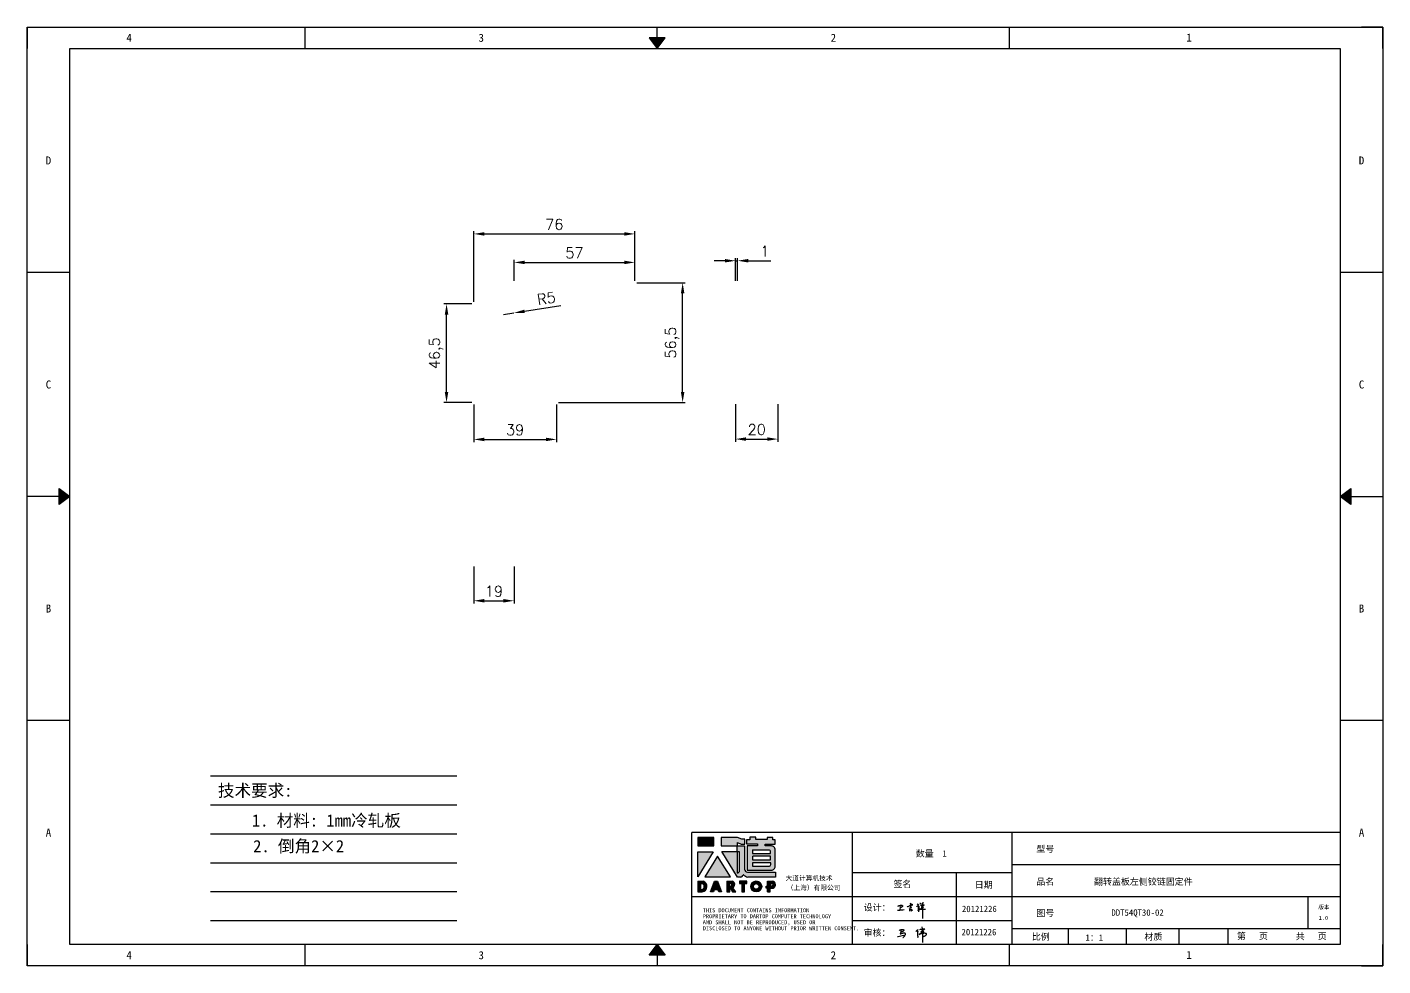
# Model space of a CAD drawing. Header units: millimetres. Extents: x 120943 to 145233, y 4425 to 40233.
# Drawn here: x 128954 to 129594, y 19387 to 19830 of the extents above; entities that cross this region are included whole.
import ezdxf
from ezdxf.enums import TextEntityAlignment as Align

# ---------------------------------------------------------------- set-up
doc = ezdxf.new("R2010")
doc.units = ezdxf.units.MM
doc.linetypes.add('DOT', pattern=[0.25, 0, -0.25])
doc.layers.add('4', color=7, linetype='Continuous')
doc.layers.add('print', color=30, linetype='Continuous')
doc.layers.add('dim', color=2, linetype='Continuous', lineweight=9)
doc.styles.add('Dartop', font='SIMFANG.TTF')
doc.styles.add('HZ', font='SimSun.ttf')
doc.styles.add('hzHT', font='SIMHEI.TTF')
doc.styles.get("Standard").update_dxf_attribs({"font": 'txt', "bigfont": 'gbcbig.shx'})
doc.dimstyles.new('small', dxfattribs={"dimtxt": 5, "dimasz": 5, "dimexe": 1.25, "dimexo": 1, "dimgap": 2, "dimtad": 1, "dimtxsty": 'Standard', "dimcen": 2.5, "dimadec": 0, "dimazin": 0, "dimtfac": 1, "dimtmove": 0, "dimatfit": 3, "dimfxl": 1, "dimarcsym": 0})

# ---------------------------------------------------------------- blocks, each defined once
blk = doc.blocks.new('*D1645')
at = {"layer": 'Defpoints', "color": 0}
for p in [(129241.05, 19732.67), (129241.05, 19709.6, -11.3), (129165.05, 19699.6, 7.7)]:
    blk.add_point(p, dxfattribs=at)
at = {"layer": 'dim', "color": 0, "lineweight": -2}
for p, q in [((129165.05, 19700.6), (129165.05, 19733.92)), ((129241.05, 19710.6), (129241.05, 19733.92)), ((129170.05, 19732.67), (129236.05, 19732.67))]:
    blk.add_line(p, q, dxfattribs=at)
at = {"layer": 'dim', "color": 0}
for points in [[(129170.05, 19733.5), (129170.05, 19731.84), (129165.05, 19732.67)], [(129236.05, 19733.5), (129236.05, 19731.84), (129241.05, 19732.67)]]:
    blk.add_solid(points, dxfattribs=at)
at = {"layer": 'dim', "color": 0, "insert": (129203.05, 19737.17), "char_height": 5, "attachment_point": 5}
blk.add_mtext('76', dxfattribs=at)
blk = doc.blocks.new('*D1646')
at = {"layer": 'Defpoints', "color": 0}
for p in [(129241.05, 19709.6, -11.3), (129263.61, 19709.6), (129204.05, 19653.1, -11.3)]:
    blk.add_point(p, dxfattribs=at)
at = {"layer": 'dim', "color": 0, "lineweight": -2}
for p, q in [((129242.05, 19709.6), (129264.86, 19709.6)), ((129263.61, 19658.1), (129263.61, 19704.6)), ((129205.05, 19653.1), (129264.86, 19653.1))]:
    blk.add_line(p, q, dxfattribs=at)
at = {"layer": 'dim', "color": 0}
for points in [[(129262.77, 19704.6), (129264.44, 19704.6), (129263.61, 19709.6)], [(129262.77, 19658.1), (129264.44, 19658.1), (129263.61, 19653.1)]]:
    blk.add_solid(points, dxfattribs=at)
at = {"layer": 'dim', "color": 0, "insert": (129258.69, 19681.35), "char_height": 5, "attachment_point": 5, "rotation": 90}
blk.add_mtext('56,5', dxfattribs=at)
blk = doc.blocks.new('*D1647')
at = {"layer": 'Defpoints', "color": 0}
for p in [(129165.05, 19653.1, 7.7), (129204.05, 19653.1, -11.3), (129204.05, 19635.66)]:
    blk.add_point(p, dxfattribs=at)
at = {"layer": 'dim', "color": 0, "lineweight": -2}
for p, q in [((129165.05, 19652.1), (129165.05, 19634.41)), ((129204.05, 19652.1), (129204.05, 19634.41)), ((129170.05, 19635.66), (129199.05, 19635.66))]:
    blk.add_line(p, q, dxfattribs=at)
at = {"layer": 'dim', "color": 0}
for points in [[(129170.05, 19636.49), (129170.05, 19634.82), (129165.05, 19635.66)], [(129199.05, 19636.49), (129199.05, 19634.82), (129204.05, 19635.66)]]:
    blk.add_solid(points, dxfattribs=at)
at = {"layer": 'dim', "color": 0, "insert": (129184.55, 19640.16), "char_height": 5, "attachment_point": 5}
blk.add_mtext('39', dxfattribs=at)
blk = doc.blocks.new('*D1648')
at = {"layer": 'Defpoints', "color": 0}
for p in [(129152.19, 19699.6), (129165.05, 19699.6, 7.7), (129165.05, 19653.1, 7.7)]:
    blk.add_point(p, dxfattribs=at)
at = {"layer": 'dim', "color": 0, "lineweight": -2}
for p, q in [((129164.05, 19699.6), (129150.94, 19699.6)), ((129152.19, 19658.1), (129152.19, 19694.6)), ((129164.05, 19653.1), (129150.94, 19653.1))]:
    blk.add_line(p, q, dxfattribs=at)
at = {"layer": 'dim', "color": 0}
for points in [[(129151.35, 19694.6), (129153.02, 19694.6), (129152.19, 19699.6)], [(129151.35, 19658.1), (129153.02, 19658.1), (129152.19, 19653.1)]]:
    blk.add_solid(points, dxfattribs=at)
at = {"layer": 'dim', "color": 0, "insert": (129147.27, 19676.35), "char_height": 5, "attachment_point": 5, "rotation": 90}
blk.add_mtext('46,5', dxfattribs=at)
blk = doc.blocks.new('*D1649')
at = {"layer": 'Defpoints', "color": 0}
for p in [(129241.05, 19719.22), (129184.05, 19709.6, -11.3), (129241.05, 19709.6, -11.3)]:
    blk.add_point(p, dxfattribs=at)
at = {"layer": 'dim', "color": 0, "lineweight": -2}
for p, q in [((129184.05, 19710.6), (129184.05, 19720.47)), ((129189.05, 19719.22), (129236.05, 19719.22)), ((129241.05, 19710.6), (129241.05, 19720.47))]:
    blk.add_line(p, q, dxfattribs=at)
at = {"layer": 'dim', "color": 0}
for points in [[(129189.05, 19720.05), (129189.05, 19718.39), (129184.05, 19719.22)], [(129236.05, 19720.05), (129236.05, 19718.39), (129241.05, 19719.22)]]:
    blk.add_solid(points, dxfattribs=at)
at = {"layer": 'dim', "color": 0, "insert": (129212.55, 19723.72), "char_height": 5, "attachment_point": 5}
blk.add_mtext('57', dxfattribs=at)
blk = doc.blocks.new('*D1650')
at = {"layer": 'Defpoints', "color": 0}
for p in [(129183.99, 19695.35, 7.7), (129179.05, 19694.6, 7.7)]:
    blk.add_point(p, dxfattribs=at)
at = {"layer": 'dim', "color": 0, "lineweight": -2}
for p, q in [((129179.05, 19694.6), (129183.99, 19695.35)), ((129206.07, 19698.71), (129188.93, 19696.1))]:
    blk.add_line(p, q, dxfattribs=at)
at = {"layer": 'dim', "color": 0}
blk.add_solid([(129188.81, 19696.93), (129189.06, 19695.28), (129183.99, 19695.35)], dxfattribs=at)
at = {"layer": 'dim', "color": 0, "insert": (129199.29, 19702.23), "char_height": 5, "attachment_point": 5, "rotation": 8.65647}
blk.add_mtext('R5', dxfattribs=at)
blk = doc.blocks.new('*D1651')
at = {"layer": 'Defpoints', "color": 0}
for p in [(129288.57, 19653.28, 357.73), (129308.57, 19653.28, 357.73), (129308.57, 19635.83)]:
    blk.add_point(p, dxfattribs=at)
at = {"layer": 'dim', "color": 0, "lineweight": -2}
for p, q in [((129288.57, 19652.28), (129288.57, 19634.58)), ((129308.57, 19652.28), (129308.57, 19634.58)), ((129293.57, 19635.83), (129303.57, 19635.83))]:
    blk.add_line(p, q, dxfattribs=at)
at = {"layer": 'dim', "color": 0}
for points in [[(129293.57, 19636.66), (129293.57, 19635), (129288.57, 19635.83)], [(129303.57, 19636.66), (129303.57, 19635), (129308.57, 19635.83)]]:
    blk.add_solid(points, dxfattribs=at)
at = {"layer": 'dim', "color": 0, "insert": (129298.57, 19640.33), "char_height": 5, "attachment_point": 5}
blk.add_mtext('20', dxfattribs=at)
blk = doc.blocks.new('*D1653')
at = {"layer": 'Defpoints', "color": 0}
for p in [(129165.05, 19576.75, 8.82), (129184.05, 19576.75, 13.82), (129184.05, 19559.5)]:
    blk.add_point(p, dxfattribs=at)
at = {"layer": 'dim', "color": 0, "lineweight": -2}
for p, q in [((129165.05, 19575.75), (129165.05, 19558.25)), ((129184.05, 19575.75), (129184.05, 19558.25)), ((129170.05, 19559.5), (129179.05, 19559.5))]:
    blk.add_line(p, q, dxfattribs=at)
at = {"layer": 'dim', "color": 0}
for points in [[(129170.05, 19560.33), (129170.05, 19558.66), (129165.05, 19559.5)], [(129179.05, 19560.33), (129179.05, 19558.66), (129184.05, 19559.5)]]:
    blk.add_solid(points, dxfattribs=at)
at = {"layer": 'dim', "color": 0, "insert": (129174.55, 19564), "char_height": 5, "attachment_point": 5}
blk.add_mtext('19', dxfattribs=at)
blk = doc.blocks.new('*D1663')
at = {"layer": 'Defpoints', "color": 0}
for p in [(129289.57, 19720.02), (129288.57, 19709.6, -707.27), (129289.57, 19709.6, 281.73)]:
    blk.add_point(p, dxfattribs=at)
at = {"layer": 'dim', "color": 0, "lineweight": -2}
for p, q in [((129288.57, 19710.6), (129288.57, 19721.27)), ((129289.57, 19710.6), (129289.57, 19721.27)), ((129283.57, 19720.02), (129278.57, 19720.02)), ((129288.57, 19720.02), (129289.57, 19720.02)), ((129294.57, 19720.02), (129305.24, 19720.02))]:
    blk.add_line(p, q, dxfattribs=at)
at = {"layer": 'dim', "color": 0}
for points in [[(129283.57, 19720.85), (129283.57, 19719.19), (129288.57, 19720.02)], [(129294.57, 19720.85), (129294.57, 19719.19), (129289.57, 19720.02)]]:
    blk.add_solid(points, dxfattribs=at)
at = {"layer": 'dim', "color": 0, "insert": (129302.41, 19724.52), "char_height": 5, "attachment_point": 5}
blk.add_mtext('1', dxfattribs=at)
blk = doc.blocks.new('*U439')
at = {"color": 254, "linetype": 'Continuous', "extrusion": (0, 0, -1)}
for points in [[(-17, 0.333), (-16.812, 0.25), (-17, 0.5)], [(-17, 0.333), (-17.188, 0.25), (-16.812, 0.25)], [(-17, 0.333), (-17, 0.5), (-17.188, 0.25)]]:
    blk.add_solid(points, dxfattribs=at)
blk = doc.blocks.new('*U438')
at = {"color": 254, "linetype": 'Continuous', "extrusion": (0, 0, -1)}
for points in [[(-33.167, 11), (-33, 11), (-33.25, 11.188)], [(-33.167, 11), (-33.25, 11.188), (-33.25, 10.812)], [(-33.167, 11), (-33.25, 10.812), (-33, 11)]]:
    blk.add_solid(points, dxfattribs=at)
blk = doc.blocks.new('*U440')
at = {"color": 254, "linetype": 'Continuous'}
for points in [[(17, 21.667), (17.188, 21.75), (16.812, 21.75)], [(17, 21.667), (16.812, 21.75), (17, 21.5)], [(17, 21.667), (17, 21.5), (17.188, 21.75)]]:
    blk.add_solid(points, dxfattribs=at)
blk = doc.blocks.new('*U437')
at = {"color": 254, "linetype": 'Continuous', "extrusion": (0, 0, -1)}
for points in [[(-0.833, 11), (-0.75, 10.812), (-0.75, 11.188)], [(-0.833, 11), (-0.75, 11.188), (-1, 11)], [(-0.833, 11), (-1, 11), (-0.75, 10.812)]]:
    blk.add_solid(points, dxfattribs=at)
blk = doc.blocks.new('dadao')
for p, q in [((48, 19.2), (44.9, 10.4)), ((44.9, 10.4), (51.2, 10.4)), ((51.2, 10.4), (48, 19.2))]:
    blk.add_line(p, q)
for points in [[(41.8, 121.6), (41.8, 143.7), (-0.4, 143.7), (-0.4, 121.6), (41.8, 121.6)], [(104.8, 122), (104.8, 130.3), (114.1, 126.3), (124.2, 126.3), (124.2, 139.6), (115.9, 139.6), (105.1, 143.9), (61.5, 143.9)], [(61.7, 144), (61.7, 121.3), (103.9, 121.3)], [(113.4, 38.7), (105.1, 38.7), (63, 106.5), (103.9, 106.5), (103.9, 120.9), (103.9, 121.3)], [(109.7, 53.6), (109.7, 106.2), (104.3, 106.2), (104.3, 50.4), (106.6, 50.4)], [(144.6, 94.4), (144.6, 84.8), (192, 84.8), (192, 94.1), (144.9, 94.1)], [(120.2, 45), (119.5, 45), (119.5, 44.6)], [(0, 28), (0, 0), (11.8, 0)], [(0.1, 28), (14, 28)], [(7.1, 21.8), (7.1, 6.1), (12, 6.1)], [(7.1, 21.8), (11.4, 21.8)], [(76.8, 28.2), (76.8, 0), (84.1, 0), (84.1, 11.1), (91.6, -0.1), (100.3, -0.1), (91.7, 11.1)], [(76.8, 28.2), (90.6, 28.2)], [(84, 22.7), (84, 15.3), (87.2, 15.3)], [(84, 22.7), (87.3, 22.7)], [(183.7, 0), (183.7, 9.6), (180.6, 9.6), (180.6, 14.9), (183.8, 14.9), (183.8, 28.1), (196.1, 28.1), (196.5, 28.1)], [(183.7, 0), (190.9, 0), (190.9, 9.6), (198.8, 9.6)], [(194.9, 22.3), (190.8, 22.3), (190.8, 15), (194.4, 15)]]:
    blk.add_lwpolyline(points)
blk.add_lwpolyline([(137.1, 144.2), (137.1, 137.9), (128.3, 137.9), (128.3, 126.5), (157.3, 126.5), (157.3, 121.5), (130.3, 121.5), (130.3, 57.5), (194.4, 57.5, 0.414214), (204.4, 67.5), (204.4, 111.3, 0.414214), (194.4, 121.3), (177.5, 121.3), (177.5, 126.3), (204.7, 126.3), (204.7, 137.7), (198.2, 137.7), (198.2, 143.9), (183.3, 143.9), (183.3, 138), (153, 138), (153, 144.2), (137.1, 144.2)], format="xyb", close=True)
for points in [[(104.8, 122), (123.4, 122), (123.4, 60, 0.414214), (131.4, 52), (204.8, 52), (204.8, 39.1), (131.7, 39.1)], [(144.3, 110.8), (144.3, 101.8), (192.3, 101.8), (192.3, 105.5, 0.414214), (187.3, 110.5), (144.3, 110.5)], [(144.6, 77), (144.6, 67.5), (187.6, 67.5, 0.414214), (192.6, 72.5), (192.6, 76.4), (144.6, 76.4)]]:
    blk.add_lwpolyline(points, format="xyb")
for points in [[(-0.3, 106.2), (40.4, 106.2), (-0.3, 39.7), (-0.3, 106.2)], [(51.7, 94.1), (18.4, 39.3), (86.2, 39.3)], [(43.8, 28.2), (51.8, 28.2), (62.6, -0.1), (55, -0.1), (53.2, 5), (42.9, 5), (41.1, 0), (33.6, 0)], [(110, 28.1), (110, 21.9), (116, 21.9), (116, -0.1), (123.2, -0.1), (123.2, 22), (129.2, 22), (129.2, 28.1), (110, 28.1)]]:
    blk.add_lwpolyline(points, close=True)
for radius in [14.5, 7.44]:
    blk.add_circle((154.2, 14.2), radius)
for centre, radius, start, end in [((99.2, 60.7), 12.6, 305.6399, 325.969), ((111.6, 46.7), 8.19, 282.9811, 347.6627), ((136, 61.7), 22.9, 226.7358, 259.3209), ((8.5, 13.9), 8.49, 294.2143, 69.7177), ((9.6, 14.2), 14.4, 278.6604, 72.3203), ((86.4, 19), 3.8, 282.527, 76.7196), ((88.6, 19.4), 8.95, 290.6073, 77.2124), ((193.7, 18.7), 3.8, 280.9891, 72.5513), ((195.7, 18.6), 9.51, 288.8959, 85.2442)]:
    blk.add_arc(centre, radius, start, end)
blk = doc.blocks.new('h')
for p, q in [((20768.1, -2360.9), (20773, -2359.1)), ((20769.5, -2366.9), (20769.8, -2370.6)), ((20769.8, -2370.6), (20770.9, -2378)), ((20770.9, -2378), (20771.5, -2370.6)), ((20772.4, -2369.3), (20774.9, -2367.8)), ((20773, -2359.1), (20784.1, -2355.2)), ((20773.3, -2331.8), (20775.3, -2338.7)), ((20789.1, -2340.9), (20773.5, -2331.9)), ((20775.3, -2338.7), (20775.6, -2351.2)), ((20775.6, -2351.2), (20775.5, -2357.3)), ((20782.2, -2369.2), (20780, -2377.1)), ((20780, -2377.1), (20788.3, -2371.3)), ((20780.1, -2366.4), (20780.8, -2366.4)), ((20781.9, -2367.4), (20782.2, -2369.2)), ((20845.7, -2343.5), (20848.4, -2353)), ((20848.9, -2370.3), (20847.9, -2424)), ((20848.4, -2353), (20848.9, -2370.3))]:
    blk.add_line(p, q)
for points in [[(20696.6, -2372.4, 0.002073), (20710.6, -2371.9, 0.016137), (20719.6, -2371.3, 0.008314), (20736.9, -2369.3)], [(20699.1, -2348.2, -0.029745), (20704.6, -2345.4, -0.046842), (20708.4, -2344.2, -0.00919), (20714.3, -2343, -0.018517), (20717.2, -2342.5, -0.037841), (20720.3, -2342.4, -0.039541), (20723.2, -2342.8, -0.149785), (20726, -2344.3, -0.204935), (20726.9, -2346.6, -0.074872), (20726.5, -2348.3, -0.061615), (20725.6, -2350.3, -0.034204), (20723.8, -2352.6, -0.045776), (20722.3, -2354.1, -0.054985), (20720.4, -2355.3, -0.036348), (20717.3, -2356.5, -0.067752), (20715.7, -2356.8, -0.043553), (20713.2, -2356.7)], [(20755, -2351.9, -0.024077), (20759.9, -2350.1, -0.013147), (20768.7, -2346.5, -0.00522), (20775.4, -2344.1, -0.018517), (20777.3, -2343.4, -0.008274), (20786.3, -2341, -0.039541), (20788.3, -2340.8, -0.079216), (20789.4, -2341, -0.204935)], [(20813.5, -2350.1, 0.007348), (20815.9, -2348.7, 0.008421), (20818, -2347.3, 0.009459), (20819.7, -2346.2, -0.016325), (20820.7, -2345.5, -0.173771), (20821.8, -2345.3, -0.085159), (20823.9, -2346, -0.125883), (20826, -2347.9, -0.160659), (20826.6, -2350.1, -0.010447), (20826.5, -2352.3, -0.008247), (20826.2, -2355.1, -0.002698), (20825.3, -2374, 0.001562), (20823.9, -2383.7, 0.016137)], [(20816.8, -2335, -0.053561), (20819.6, -2336.1, -0.075272), (20821.3, -2337.3, -0.005295), (20822.5, -2338.5, -0.009337), (20823.1, -2339.1, -0.026146), (20823.7, -2339.8, -0.016644), (20824.5, -2340.9)], [(20832.1, -2329.2, -0.053561), (20834.9, -2330.3, -0.075272), (20836.7, -2331.5, -0.005295), (20837.8, -2332.6, -0.009337), (20838.5, -2333.3, -0.026146), (20839, -2334, -0.016644), (20839.8, -2335.1)], [(20836, -2343.7, -0.02797), (20842.1, -2342.6, -0.048868), (20845.6, -2342.2, -0.00919), (20851.1, -2341.4, -0.018517), (20853.9, -2341.1, -0.037841), (20856.7, -2341.2, -0.039541), (20859.4, -2341.6, -0.018282), (20840.6, -2354.7, -0.000937)], [(20847.6, -2340.2, 0.021784), (20849.6, -2335.9, 0.028296), (20850.8, -2332.4, 0.008136), (20851.9, -2328.2, 0.028913), (20852.2, -2327, 0.08193), (20852.1, -2325.9, 0.075058), (20851.7, -2324.7, 0.275043)]]:
    blk.add_lwpolyline(points, format="xyb")
for points in [[(20711.3, -2343.5), (20711.3, -2343.5), (20711.5, -2355.8), (20710.7, -2368), (20710.6, -2371.9)], [(20821.5, -2350.6), (20822.4, -2359.2), (20822.2, -2364.9), (20821.7, -2369), (20821.3, -2376.3), (20823.6, -2368.5), (20827.2, -2366.3), (20829.5, -2366.3)], [(20840.6, -2354.7), (20850, -2354.7), (20855, -2354.3), (20845.9, -2361.1), (20840.5, -2364), (20833, -2367.5), (20863.2, -2367.4), (20865.9, -2367.3)]]:
    blk.add_lwpolyline(points)
for centre, radius, start, end in [((20773.7, -2371.2), 2.3, 121.9907, 163.60158), ((20787.5, -2406), 40.3, 100.61827, 108.24823), ((20780.8, -2367.6), 1.15, 9.4675, 90)]:
    blk.add_arc(centre, radius, start, end)

msp = doc.modelspace()

# ---------------------------------------------------------------- hatches: boundary and pattern name
for points in [[(129278.257, 19447.745), (129270.723, 19447.745), (129270.723, 19443.809), (129278.257, 19443.809)], [(129278.015, 19441.055), (129270.744, 19441.055), (129270.744, 19429.183)], [(129280.03, 19438.9), (129274.086, 19429.104), (129286.189, 19429.104)], [(129293.874, 19427.1), (129290.435, 19427.1), (129290.435, 19426.008), (129291.508, 19426.008), (129291.508, 19422.076), (129292.793, 19422.076), (129292.793, 19426.011), (129293.874, 19426.011)]]:
    msp.add_hatch(color=0).paths.add_polyline_path(points)
h = msp.add_hatch(color=0)
h.paths.add_polyline_path([(129289.516, 19445.353), (129291.178, 19444.634), (129292.976, 19444.634), (129292.976, 19447.014), (129291.493, 19447.014), (129289.561, 19447.777), (129281.817, 19447.777), (129281.817, 19443.753), (129289.351, 19443.753), (129289.351, 19443.672), (129289.351, 19441.1), (129282.045, 19441.1), (129289.56, 19429.006), (129291.048, 19429.006, 0.2793748), (129292.134, 19430.062), (129292.134, 19430.118), (129292.266, 19430.118, 0.1431454), (129294.314, 19429.075), (129307.373, 19429.075), (129307.373, 19431.369), (129294.259, 19431.369, -0.4142136), (129292.83, 19432.797), (129292.83, 19443.88), (129289.516, 19443.88)])
h.paths.add_polyline_path([(129289.427, 19441.048), (129290.385, 19441.048), (129290.385, 19431.662, -0.0889357), (129289.83, 19431.091), (129289.424, 19431.091)], flags=16)
h = msp.add_hatch(color=0)
h.paths.add_polyline_path([(129307.35, 19446.68), (129306.189, 19446.68), (129306.189, 19447.786), (129303.533, 19447.786), (129303.533, 19446.736), (129298.111, 19446.736), (129298.111, 19447.841), (129295.271, 19447.841), (129295.271, 19446.715), (129293.702, 19446.715), (129293.702, 19444.678), (129298.88, 19444.678), (129298.88, 19443.776), (129294.055, 19443.776), (129294.055, 19432.367), (129305.509, 19432.367, 0.4142136), (129307.295, 19434.152), (129307.295, 19441.966, 0.4142136), (129305.509, 19443.751), (129302.482, 19443.751), (129302.482, 19444.636), (129307.35, 19444.636)])
h.paths.add_polyline_path([(129304.245, 19441.817, -0.4142136), (129305.137, 19440.924), (129305.137, 19440.27), (129296.562, 19440.27), (129296.562, 19441.817)], flags=16)
h.paths.add_polyline_path([(129305.082, 19438.888), (129305.082, 19437.23), (129296.617, 19437.23), (129296.617, 19438.888)], flags=16)
h.paths.add_polyline_path([(129305.193, 19435.738), (129305.193, 19435.028, -0.4142136), (129304.3, 19434.135), (129296.617, 19434.135), (129296.617, 19435.738)], flags=16)
h = msp.add_hatch(color=0)
h.paths.add_polyline_path([(129273.291, 19427.082), (129270.797, 19427.082), (129270.797, 19422.091), (129272.898, 19422.091, 0.7930159)])
h.paths.add_polyline_path([(129272.935, 19423.184), (129272.063, 19423.184), (129272.063, 19425.989), (129272.839, 19425.989, -0.6713609)], flags=16)
h = msp.add_hatch(color=0)
h.paths.add_polyline_path([(129280.049, 19427.123), (129278.625, 19427.123), (129276.795, 19422.086), (129278.143, 19422.086), (129278.46, 19422.978), (129280.287, 19422.978), (129280.611, 19422.075), (129281.971, 19422.075)])
h.paths.add_polyline_path([(129279.938, 19423.941), (129278.806, 19423.941), (129279.362, 19425.523)], flags=16)
h = msp.add_hatch(color=0)
h.paths.add_polyline_path([(129286.968, 19427.119), (129284.515, 19427.119), (129284.515, 19422.083), (129285.812, 19422.083), (129285.812, 19424.08), (129287.144, 19422.065), (129288.711, 19422.065), (129287.177, 19424.067, 0.7440549)])
h.paths.add_polyline_path([(129285.8, 19424.825), (129285.8, 19426.148), (129286.379, 19426.148, -0.796809), (129286.37, 19424.825)], flags=16)
h = msp.add_hatch(color=0)
h.paths.add_polyline_path([(129295.744, 19424.619, 1), (129300.916, 19424.619, 1)])
h.paths.add_polyline_path([(129299.658, 19424.619, -1), (129297.001, 19424.619, -1)], flags=16)
h = msp.add_hatch(color=0)
h.paths.add_polyline_path([(129305.876, 19427.107), (129305.802, 19427.107), (129303.615, 19427.107), (129303.615, 19424.757), (129303.034, 19424.757), (129303.034, 19423.803), (129303.605, 19423.803), (129303.605, 19422.092), (129304.882, 19422.092), (129304.882, 19423.81), (129306.285, 19423.81, 0.8123038)])
h.paths.add_polyline_path([(129304.863, 19424.763), (129304.863, 19426.078), (129305.59, 19426.078, -0.7782134), (129305.515, 19424.763)], flags=16)

# ---------------------------------------------------------------- linework, layer by layer
at = {"color": 0, "linetype": 'DOT'}
for p, q in [((128954.233, 19830.302), (129584.026, 19830.302)), ((128954.233, 19397.206), (128954.233, 19820.23)), ((129594.098, 19820.23), (129594.098, 19397.206)), ((129584.026, 19387.134), (128954.233, 19387.134))]:
    msp.add_line(p, q, dxfattribs=at)
at = {"color": 0}
for p, q in [((128954.233, 19830.302), (128954.233, 19820.23)), ((129085.461, 19820.23), (129085.461, 19830.302)), ((129251.65, 19825.266), (129251.65, 19830.302)), ((129417.838, 19820.23), (129417.838, 19830.302)), ((129594.098, 19830.302), (129584.026, 19830.302)), ((129594.098, 19820.23), (129594.098, 19830.302)), ((128974.377, 19397.206), (128974.377, 19820.23)), ((128974.377, 19820.23), (129573.954, 19820.23)), ((129573.954, 19820.23), (129573.954, 19397.206)), ((128974.377, 19714.474), (128954.233, 19714.474)), ((129594.098, 19714.474), (129573.954, 19714.474)), ((128969.341, 19608.718), (128954.233, 19608.718)), ((129578.99, 19608.718), (129594.098, 19608.718)), ((128974.377, 19502.962), (128954.233, 19502.962)), ((129594.098, 19502.962), (129573.954, 19502.962)), ((129573.954, 19450.084), (129268.017, 19450.084)), ((129268.017, 19397.206), (129268.017, 19450.084)), ((129343.557, 19450.084), (129343.557, 19397.206)), ((129419.097, 19397.206), (129419.097, 19450.084)), ((129419.097, 19434.976), (129573.954, 19434.976)), ((129343.557, 19431.199), (129419.097, 19431.199)), ((129392.658, 19431.199), (129392.658, 19397.206)), ((129268.017, 19419.868), (129343.557, 19419.868)), ((129343.557, 19419.868), (129573.954, 19419.868)), ((129558.846, 19404.76), (129558.846, 19419.868)), ((129343.557, 19408.537), (129419.097, 19408.537)), ((129419.097, 19404.76), (129573.954, 19404.76)), ((129445.674, 19397.206), (129445.674, 19404.76)), ((129473.063, 19397.206), (129473.063, 19404.76)), ((129497.962, 19397.206), (129497.962, 19404.76)), ((129521.076, 19397.206), (129521.076, 19404.76)), ((128954.233, 19397.206), (128954.233, 19387.134)), ((129573.954, 19397.206), (128974.377, 19397.206)), ((129085.461, 19387.134), (129085.461, 19397.206)), ((129417.838, 19387.134), (129417.838, 19397.206)), ((129594.098, 19387.134), (129594.098, 19397.206)), ((129251.65, 19392.17), (129251.65, 19387.134)), ((129584.026, 19387.134), (129594.098, 19387.134))]:
    msp.add_line(p, q, dxfattribs=at)
for p, q in [((129375.998, 19402.372), (129375.256, 19401.971)), ((129376.532, 19402.658), (129375.998, 19402.372)), ((129376.029, 19403.258), (129376.972, 19403.258)), ((129377.476, 19403.304), (129376.532, 19402.658)), ((129376.566, 19405.498), (129376.783, 19403.688)), ((129376.818, 19402.351), (129376.738, 19398.191)), ((129376.783, 19403.688), (129376.818, 19402.351)), ((129376.972, 19403.258), (129377.476, 19403.304))]:
    msp.add_line(p, q)
for points in [[(129251.65, 19820.23), (129255.427, 19825.266), (129247.873, 19825.266), (129251.65, 19820.23)], [(128974.377, 19608.718), (128969.341, 19604.941), (128969.341, 19612.495), (128974.377, 19608.718)], [(129573.954, 19608.718), (129578.99, 19612.495), (129578.99, 19604.941), (129573.954, 19608.718)], [(129251.65, 19397.206), (129255.427, 19392.17), (129247.873, 19392.17), (129251.65, 19397.206)]]:
    msp.add_lwpolyline(points, close=True, dxfattribs=at)
for points in [[(129365.822, 19403.911, -0.029745), (129366.254, 19404.128, -0.0468422), (129366.547, 19404.222, -0.0091902), (129367.003, 19404.314, -0.0185172), (129367.232, 19404.347, -0.0378406), (129367.468, 19404.355, -0.0395413), (129367.692, 19404.327, -0.1497852), (129367.911, 19404.207, -0.2049352), (129367.978, 19404.034, -0.0748717), (129367.953, 19403.897, -0.0616146), (129367.878, 19403.745, -0.0342039), (129367.743, 19403.567, -0.0457759), (129367.622, 19403.452, -0.054985), (129367.476, 19403.36, -0.0363479), (129367.233, 19403.263, -0.0677521), (129367.112, 19403.242, -0.0435534), (129366.921, 19403.252)], [(129375.256, 19401.971, -0.029745), (129375.929, 19402.308, -0.0468422), (129376.386, 19402.455, -0.0091902), (129377.097, 19402.599, -0.0185172), (129377.454, 19402.65, -0.0378406), (129377.822, 19402.662, -0.0395413), (129378.172, 19402.619, -0.1497852), (129378.514, 19402.432, -0.2049352), (129378.619, 19402.161, -0.0748717), (129378.579, 19401.948, -0.0616146), (129378.462, 19401.712, -0.0342039), (129378.252, 19401.433, -0.0457759), (129378.063, 19401.253, -0.054985), (129377.835, 19401.11, -0.0363479), (129377.457, 19400.959, -0.0677521), (129377.268, 19400.927, -0.0435534), (129376.97, 19400.942)], [(129375.565, 19404.372, -0.0279703), (129376.175, 19404.485, -0.0488679), (129376.529, 19404.522, -0.0091902), (129377.085, 19404.605, -0.0185172), (129377.363, 19404.63, -0.0378406), (129377.648, 19404.624, -0.0395413), (129377.917, 19404.576, -0.0182819), (129376.029, 19403.258, -0.0009369)]]:
    msp.add_lwpolyline(points, format="xyb")
msp.add_lwpolyline([(129366.774, 19404.27), (129366.774, 19404.27), (129366.63, 19403.385), (129366.392, 19402.553), (129366.237, 19402.042)])
for centre, radius, start, end in [((129364.718, 19402.506), 1.596, 281.076982, 291.212632), ((129329.617, 19544.982), 148.319, 283.91895, 284.971512), ((129368.676, 19397.82), 4.876, 113.202449, 120.017497), ((129367.532, 19400.49), 1.971, 102.47486, 113.202449), ((129370.388, 19387.579), 15.195, 100.36867, 102.47486), ((129368.327, 19398.842), 3.745, 96.125337, 100.36867), ((129359.75, 19408.271), 11.096, 316.919563, 320.58866), ((129368.128, 19400.701), 1.875, 87.457037, 96.125337), ((129368.135, 19400.858), 1.717, 78.399567, 87.457037), ((129366.038, 19402.88), 2.821, 324.094808, 331.378357), ((129368.377, 19402.04), 0.511, 44.324655, 78.399567), ((129368.228, 19401.773), 0.377, 319.573073, 337.48549), ((129367.19, 19402.603), 1.694, 324.910666, 333.348429), ((129368.014, 19402.295), 0.825, 326.76781, 340.871018), ((129368.54, 19402.199), 0.284, 357.998393, 44.324655), ((129368.263, 19402.209), 0.561, 340.871018, 357.998393), ((129370.034, 19409.903), 7.458, 299.265464, 300.9495), ((129386.929, 19347.391), 57.583, 102.46592, 103.2053), ((129347.688, 19431.226), 38.128, 313.366132, 315.296084), ((129494.929, 19382.992), 121.7, 171.410173, 171.768083), ((129374.505, 19403.373), 0.244, 52.375745, 91.291159), ((129160.057, 19410.29), 214.732, 357.565664, 358.057278), ((129374.421, 19403.411), 0.279, 357.196828, 33.705179), ((129368.132, 19403.822), 6.583, 352.912546, 354.802684), ((129370.602, 19403.598), 4.103, 354.802684, 357.196828), ((129367.214, 19401.759), 1.257, 283.816254, 294.030509), ((129367.483, 19401.137), 0.58, 294.836428, 309.901134)]:
    msp.add_arc(centre, radius, start, end)
at = {"layer": 'Defpoints'}
for p, q in [((129040.776, 19476.793), (129157.036, 19476.793)), ((129040.776, 19463.143), (129157.036, 19463.143)), ((129040.776, 19463.143), (129157.036, 19463.143)), ((129040.776, 19449.493), (129157.036, 19449.493)), ((129040.776, 19435.843), (129157.036, 19435.843)), ((129040.776, 19422.193), (129157.036, 19422.193)), ((129040.776, 19408.543), (129157.036, 19408.543))]:
    msp.add_line(p, q, dxfattribs=at)
at = {"layer": 'print'}
msp.add_lwpolyline([(128954.233, 19830.302), (129594.098, 19830.302), (129594.098, 19387.134), (128954.233, 19387.134)], close=True, dxfattribs=at)

# ---------------------------------------------------------------- block references
at = {"color": 0, "linetype": 'Continuous', "xscale": 20.14402654906928, "yscale": 20.14402654906928, "zscale": 20.14402654906928}
for name, p in [('*U440', (128909.201, 19387.134)), ('*U437', (128954.233, 19387.134)), ('*U438', (128909.201, 19387.134)), ('*U439', (128909.201, 19387.134))]:
    msp.add_blockref(name, p, dxfattribs=at)
at = {"color": 0}
for name, p, xscale, yscale, zscale in [('dadao', (129270.797, 19422.091), 0.1785493262164481, 0.1785493262164481, 0.1785493262164481), ('h', (127761.602, 19597.268), 0.07747410198493163, 0.07747410198493163, 0.07747410198493163)]:
    msp.add_blockref(name, p, dxfattribs=dict(at, xscale=xscale, yscale=yscale, zscale=zscale))

# ---------------------------------------------------------------- texts
for s, height, style, p in [('4', 3.777, 'Dartop', (129002.367, 19825.266)), ('3', 3.777, 'Dartop', (129168.556, 19825.266)), ('2', 3.777, 'Dartop', (129334.744, 19825.266)), ('1', 3.777, 'Dartop', (129502.654, 19825.386)), ('D', 3.777, 'Dartop', (128964.305, 19767.352)), ('D', 3.777, 'Dartop', (129584.026, 19767.352)), ('C', 3.777, 'Dartop', (128964.305, 19661.596)), ('C', 3.777, 'Dartop', (129584.026, 19661.596)), ('B', 3.777, 'Dartop', (128964.305, 19555.84)), ('B', 3.777, 'Dartop', (129584.026, 19555.84)), ('A', 3.777, 'Dartop', (128964.305, 19450.084)), ('A', 3.777, 'Dartop', (129584.026, 19450.084)), ('数量  1', 3.0216, 'hzHT', (129380.921, 19440.179)), ('型号', 3.0216, 'hzHT', (129434.774, 19442.398)), ('签名', 3.0216, 'hzHT', (129367.347, 19425.779)), ('日期', 3.0216, 'hzHT', (129405.688, 19425.407)), ('品名', 3.0216, 'hzHT', (129434.774, 19426.886)), ('翻转盖板左侧铰链固定件', 3.0216, 'hzHT', (129481.022, 19426.886)), ('20121226', 3.0216, 'hzHT', (129403.653, 19414.048)), ('图号', 3.0216, 'hzHT', (129434.774, 19412.117)), ('DDT54QT30-02', 3.0216, 'hzHT', (129478.323, 19412.314)), ('版本', 1.8885, 'hzHT', (129566.255, 19414.854)), ('1.0', 1.8885, 'Dartop', (129566.027, 19409.807)), ('20121226', 3.0216, 'hzHT', (129403.474, 19403.084)), ('比例', 3.0216, 'hzHT', (129432.667, 19400.904)), ('1：1', 3.0216, 'hzHT', (129457.898, 19400.477)), ('材质', 3.0216, 'hzHT', (129485.792, 19400.904)), ('第   页', 3.0216, 'hzHT', (129532.534, 19401.218)), ('共   页', 3.0216, 'hzHT', (129560.29, 19401.107)), ('4', 3.777, 'Dartop', (129002.367, 19392.17)), ('3', 3.777, 'Dartop', (129168.556, 19392.17)), ('2', 3.777, 'Dartop', (129334.744, 19392.17)), ('1', 3.777, 'Dartop', (129502.654, 19392.29))]:
    msp.add_text(s, height=height, dxfattribs=dict(at, style=style)).set_placement(p, align=Align.MIDDLE_CENTER)
at = {"style": 'HZ'}
for s, p in [('技术要求:', (129061.89, 19469.904)), ('     1. 材料: 1mm冷轧板  ', (129089.606, 19455.782)), ('2. 倒角2×2         ', (129099.936, 19443.663))]:
    msp.add_text(s, height=5.733, dxfattribs=at).set_placement(p, align=Align.MIDDLE_CENTER)
at = {"color": 0, "style": 'hzHT'}
for s, height, p in [('THIS DOCUMENT CONTAINS INFORMATION', 1.8885, (129273.115, 19412.446)), ('设计：', 3.0216, (129349.043, 19413.19)), ('AND SHALL NOT BE REPRODUCED, USED OR', 1.8885, (129273.115, 19406.781)), ('PROPRIETARY TO DARTOP COMPUTER TECHNOLOGY', 1.8885, (129273.115, 19409.613)), ('DISCLOSED TO ANYONE WITHOUT PRIOR WRITTEN CONSENT.', 1.8885, (129273.115, 19403.948)), ('审核：', 3.0216, (129348.998, 19401.292))]:
    msp.add_text(s, height=height, dxfattribs=at).set_placement(p)
at = {"layer": '4', "color": 0, "style": 'hzHT'}
for s, p in [('大道计算机技术', (129312.175, 19427.446)), ('（上海）有限公司', (129312.745, 19422.929))]:
    msp.add_text(s, height=2.2662, dxfattribs=at).set_placement(p)

# ---------------------------------------------------------------- dimensions: what is measured, and where the dimension line sits
at = {"layer": 'dim'}
for base, p1, p2, angle, picture, middle in [((129241.046, 19732.669), (129165.046, 19699.597, 7.695), (129241.046, 19709.597, -11.305), 180, '*D1645', (129203.046, 19737.169)), ((129289.574, 19720.019), (129288.574, 19709.597, -707.274), (129289.574, 19709.597, 281.726), 180, '*D1663', (129302.407, 19724.519)), ((129241.046, 19719.219), (129184.046, 19709.597, -11.305), (129241.046, 19709.597, -11.305), 180, '*D1649', (129212.546, 19723.719)), ((129263.607, 19709.597), (129204.046, 19653.097, -11.305), (129241.046, 19709.597, -11.305), 90, '*D1646', (129258.691, 19681.347)), ((129152.185, 19699.597), (129165.046, 19653.097, 7.695), (129165.046, 19699.597, 7.695), 270, '*D1648', (129147.269, 19676.347))]:
    dim = msp.add_linear_dim(base=base, p1=p1, p2=p2, angle=angle, dimstyle='small', override={"dimpost": '\\X'}, dxfattribs=at)
    dim.commit()
    dim.dimension.update_dxf_attribs({"geometry": picture, "text_midpoint": middle})
dim = msp.add_radius_dim(center=(129179.046, 19694.597, 7.695), mpoint=(129183.99, 19695.349, 7.695), dimstyle='small', override={"dimpost": '\\X'}, dxfattribs=at)
dim.commit()
dim.dimension.update_dxf_attribs({"geometry": '*D1650', "text_midpoint": (129199.295, 19702.231)})
for base, p1, p2, picture, middle in [((129204.046, 19635.657), (129165.046, 19653.097, 7.695), (129204.046, 19653.097, -11.305), '*D1647', (129184.546, 19640.157)), ((129308.574, 19635.829), (129288.574, 19653.276, 357.726), (129308.574, 19653.276, 357.726), '*D1651', (129298.574, 19640.329)), ((129184.046, 19559.497), (129165.046, 19576.748, 8.816), (129184.046, 19576.748, 13.816), '*D1653', (129174.546, 19563.997))]:
    dim = msp.add_linear_dim(base=base, p1=p1, p2=p2, dimstyle='small', override={"dimpost": '\\X'}, dxfattribs=at)
    dim.commit()
    dim.dimension.update_dxf_attribs({"geometry": picture, "text_midpoint": middle})

doc.saveas('drawing.dxf')
